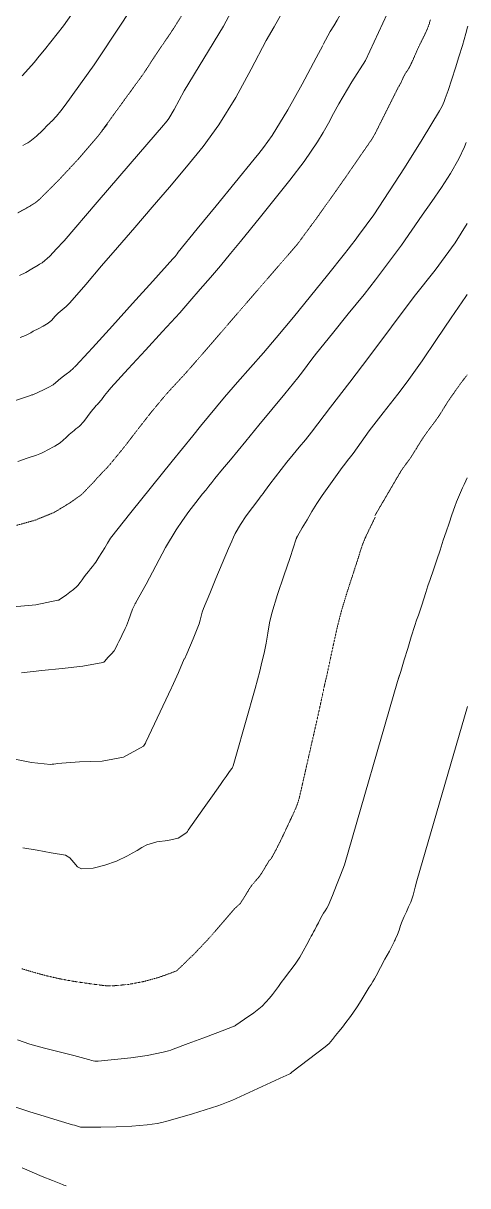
# Model space of a CAD drawing. Header units: inches. Extents: x 2775 to 10242, y 1417 to 8468.
# Drawn here: x 9331 to 10241, y 1419 to 3798 of the extents above; entities that cross this region are included whole.
import ezdxf

# ---------------------------------------------------------------- set-up
doc = ezdxf.new("R2010")
doc.units = ezdxf.units.IN
doc.header["$LTSCALE"] = 0.5
doc.header["$MEASUREMENT"] = 0
doc.linetypes.add('HIDDEN', pattern=[0.375, 0.25, -0.125])
doc.layers.add('VX-TOPO-MAJR', color=1, linetype='HIDDEN', lineweight=20)
doc.layers.add('VX-TOPO-MINR', color=7, linetype='CONTINUOUS', lineweight=5)

msp = doc.modelspace()

# ---------------------------------------------------------------- linework, layer by layer
at = {"layer": 'VX-TOPO-MAJR'}
for points in [[(9576.6, 3694.4), (9577.3, 3695.4), (9603.3, 3735.4), (9633.6, 3779.7), (9662.2, 3824.8), (9683.7, 3873.9), (9689.9, 3909.4), (9690.9, 3945.5), (9692.9, 3981.3), (9699.4, 4023.4), (9706.6, 4065.5), (9711.9, 4107.8), (9710.3, 4148), (9710.1, 4149.9)], [(10165.2, 3806.4), (10162.7, 3798), (10159.9, 3790), (10156.6, 3782.1), (10151.5, 3771.6), (10146.4, 3761.2), (10141.3, 3750.8), (10135.1, 3737.2), (10129.2, 3723.6), (10122.9, 3710), (10119.7, 3704.5), (10116, 3699.3), (10112.6, 3693.9), (10108.3, 3685.4), (10104.4, 3676.6), (10100, 3668.2)], [(9320.1, 3410.6), (9332.7, 3417.4), (9345.1, 3424.4), (9357.1, 3432.1), (9362.1, 3436.3), (9366.9, 3440.9), (9371.5, 3445.5), (9381.6, 3455.3), (9391.5, 3465.1), (9401.4, 3475.1), (9443.9, 3520.7), (9484.5, 3568), (9576.6, 3694.4)], [(10100.8, 3671), (10051.5, 3572), (10049.1, 3567.8), (10046.6, 3563.6), (10044, 3559.5), (9989, 3480), (9933.2, 3401.3), (9892.4, 3346.1)], [(9320.1, 3410.6), (9332.7, 3417.4), (9345.1, 3424.4), (9357.1, 3432.1), (9362.1, 3436.3), (9366.9, 3440.9), (9371.5, 3445.5), (9381.6, 3455.3), (9391.5, 3465.1), (9401.4, 3475.1), (9443.9, 3520.7), (9484.5, 3568), (9502.9, 3591.4)], [(9892.4, 3346.1), (9789.4, 3227.3), (9750.5, 3182.3), (9711.7, 3137.3), (9672.7, 3092.5), (9660.2, 3078.5), (9647.5, 3064.8), (9634.8, 3051.1), (9622.2, 3037.3), (9592.9, 3002.1), (9564.7, 2966), (9536.7, 2929.7), (9507.6, 2894.3), (9501.2, 2887.2), (9494.5, 2880.3), (9487.8, 2873.4), (9481.2, 2866.4), (9478.2, 2862.6), (9450.8, 2834), (9426.9, 2817), (9394.4, 2797.2), (9354.8, 2781.1)], [(10240.4, 3078.8), (10228.7, 3063.7), (10201.1, 3024.7), (10196.7, 3017.6), (10192.3, 3010.4), (10187.9, 3003.2), (10183.4, 2996.1), (10175.6, 2984.9), (10167.4, 2974), (10159.2, 2963.1), (10151.4, 2952), (10144.6, 2941.6), (10138.1, 2931), (10131.6, 2920.3), (10124.9, 2909.9), (10119.6, 2902.4), (10114.1, 2895.1), (10108.7, 2887.7), (10103.7, 2880.1), (10050.8, 2789.8)], [(10052.3, 2787.7), (10048.9, 2781.5), (10044.2, 2771.6), (10040.9, 2764.8), (10037.6, 2758), (10034.3, 2751.2), (10031.1, 2744.3), (10026.6, 2733.4), (10022.8, 2722.3), (10019.3, 2711.1), (10015.8, 2699.8), (10004.6, 2665.6), (9993.5, 2631.4), (9983.1, 2596.9), (9974.1, 2562.1), (9966.8, 2529.1), (9959.7, 2496), (9952.7, 2463), (9948.1, 2443.8)], [(9354.8, 2781.1), (9309.5, 2768.5)], [(9948.1, 2443.8), (9945.1, 2429.4), (9942.8, 2418.7), (9940.5, 2408.1), (9938.2, 2397.5), (9935.9, 2386.9), (9932.5, 2371.7), (9929, 2356.5), (9925.6, 2341.3), (9922.1, 2326.1), (9915.7, 2297.8), (9909.3, 2269.6), (9902.9, 2241.4), (9896.4, 2213.2), (9892.5, 2200.2), (9887.4, 2187.6), (9881.7, 2175.2), (9875.8, 2162.9), (9863.1, 2135.7), (9849.9, 2109), (9839.4, 2089.3)], [(9839.4, 2089.3), (9834.3, 2083.8), (9819, 2058.2), (9813.3, 2050.3), (9806.8, 2042.9), (9800.4, 2035.5), (9794.7, 2027.7), (9792.3, 2023.8), (9790, 2019.9), (9787.7, 2016), (9785.3, 2012.1), (9780.5, 2004.4), (9775.6, 1996.7), (9764, 1986.2)], [(9764, 1986.2), (9713.3, 1927.4), (9713.3, 1927.4), (9682.3, 1894.6), (9645.5, 1859), (9639.4, 1856.4), (9608.8, 1845.4), (9578, 1836.9), (9546.9, 1831), (9515.5, 1828.1), (9509.5, 1828), (9503.4, 1828.1), (9497.4, 1828.5), (9491.3, 1829.2), (9462.8, 1833), (9434.6, 1837.1), (9406.6, 1842.2), (9378.7, 1848.6), (9353.2, 1855.5), (9327.9, 1863)]]:
    msp.add_lwpolyline(points, dxfattribs=at)
at = {"layer": 'VX-TOPO-MINR'}
for points in [[(9945.4, 3754.8), (9959.9, 3781.7), (9966.9, 3793.4), (9974.1, 3804.9), (9980.5, 3816.9), (9984.8, 3829.7), (9985.7, 3836.5), (9985.9, 3843.3), (9985.7, 3850.2), (9985.7, 3857), (9988.4, 3894.9), (9991.9, 3932.8), (9994.3, 3970.6), (9993.7, 4008.1), (9993.1, 4011.6), (9991.8, 4014.9), (9990.4, 4018.3), (9989.2, 4021.7), (9986.6, 4030.6), (9984.1, 4039.5), (9981.5, 4048.5), (9978.9, 4057.4), (9971.6, 4082.3), (9967.9, 4094.5)], [(9320, 2901.7), (9338.7, 2907.9), (9345.2, 2910.1), (9351.7, 2912.3), (9358.2, 2914.6), (9364.6, 2917), (9369.8, 2919.2), (9374.9, 2921.7), (9380, 2924.3), (9385, 2927), (9390.4, 2929.9), (9395.9, 2932.8), (9401.1, 2935.9), (9406.2, 2939.4), (9412.7, 2944.9), (9419, 2950.6), (9425.2, 2956.4), (9431.5, 2962), (9435.1, 2965), (9438.8, 2967.9), (9442.5, 2970.9), (9446, 2974), (9454.7, 2983.3), (9462.5, 2993.4), (9470.1, 3003.6), (9478.2, 3013.4), (9479.7, 3015), (9481.2, 3016.6), (9482.8, 3018.2), (9484.2, 3019.8), (9490.9, 3027.9), (9497.4, 3036.2), (9503.8, 3044.5), (9510.6, 3052.5), (9545.5, 3091.1), (9581, 3129.2), (9616.4, 3167.3), (9651.3, 3205.9), (9672.4, 3229.9), (9693.4, 3253.9), (9714.3, 3278), (9735, 3302.2), (9755.7, 3327), (9776.2, 3352), (9796.6, 3377.2), (9816.9, 3402.3), (9847.2, 3439.7), (9877.2, 3477.4), (9906.2, 3515.8), (9933.5, 3555.5), (9945.2, 3574.7), (9956.2, 3594.2), (9966.7, 3614), (9977.4, 3633.8), (10004.2, 3678.3), (10032, 3722.4), (10085.1, 3836.8)], [(10241.5, 3792.3), (10240.9, 3790.2), (10237.5, 3777.8), (10234.1, 3765.4), (10230.5, 3753.1), (10223.5, 3730), (10216.2, 3707), (10208.7, 3684), (10201.2, 3661), (10199.3, 3655.4), (10197.4, 3649.7), (10195.4, 3644.1), (10193.3, 3638.5), (10191.2, 3633.5), (10188.8, 3628.6), (10186.1, 3623.8), (10183.4, 3619.1), (10148, 3560.3), (10111.9, 3502.2), (10048.8, 3406.4)], [(9305, 3022.9), (9345.6, 3036.4), (9347.2, 3037), (9348.7, 3037.5), (9350.2, 3038), (9351.7, 3038.6), (9362, 3043), (9372.1, 3047.9), (9382, 3053.1), (9391.9, 3058.4), (9392.3, 3058.6), (9392.7, 3058.9), (9393.2, 3059.1), (9393.6, 3059.4), (9396.1, 3061.5), (9398.5, 3063.7), (9400.9, 3065.9), (9403.3, 3068.1), (9410.9, 3074.1), (9418.7, 3079.9), (9426.4, 3085.9), (9433.6, 3092.3), (9434.8, 3093.6), (9436, 3094.8), (9437.2, 3096.1), (9438.4, 3097.3), (9446.9, 3106.4), (9455.4, 3115.6), (9463.9, 3124.7), (9472.4, 3133.9), (9513.7, 3179.3), (9554.9, 3224.8), (9596, 3270.4), (9637.2, 3315.9), (9637.8, 3316.6), (9638.3, 3317.2), (9638.9, 3317.9), (9639.5, 3318.5), (9641.8, 3321.2), (9644, 3324), (9646.2, 3326.8), (9648.4, 3329.6), (9687.2, 3377.4), (9726.2, 3425), (9765.2, 3472.6), (9804.1, 3520.3), (9813.6, 3532.1), (9823.1, 3544), (9832.2, 3556.2), (9840.8, 3568.7), (9872.6, 3620.9), (9902.3, 3674.1), (9931, 3727.9), (9944.5, 3753.1)], [(10238.3, 3554.1), (10234.9, 3545.4), (10223.2, 3521.1), (10206, 3491.1), (10187.4, 3462.1), (10168, 3433.7), (10148.2, 3405.5), (10126.9, 3374.7), (10105.6, 3344), (10052.3, 3273.3)], [(10048.8, 3406.4), (10017.9, 3364), (10010.8, 3354.5), (10003.6, 3345.1), (9996.3, 3335.7), (9988.9, 3326.4), (9954.3, 3283), (9919.6, 3239.8), (9884.6, 3196.9), (9849.2, 3154.2), (9822.9, 3123.8), (9796.2, 3093.8), (9769.5, 3063.7), (9743.3, 3033.3), (9726.8, 3013.6), (9710.5, 2993.8), (9694.2, 2974), (9678, 2954.2), (9635.6, 2902), (9593.5, 2849.7), (9551.5, 2797.2), (9509.6, 2744.7), (9509.5, 2744.7), (9509.5, 2744.6), (9509.5, 2744.6), (9509.5, 2744.5), (9509.4, 2744.5), (9509.4, 2744.4), (9509.3, 2744.3), (9509.3, 2744.3), (9503.5, 2734.5), (9497.8, 2724.8), (9491.9, 2715.2), (9486, 2705.5), (9483.8, 2702.1), (9481.6, 2698.6), (9479.3, 2695.3), (9476.9, 2691.9), (9472.8, 2686.7), (9468.7, 2681.5), (9464.5, 2676.4), (9460.4, 2671.2), (9455.9, 2665.3), (9451.6, 2659.4), (9447.2, 2653.4), (9442.6, 2647.6), (9440.6, 2645.4), (9438.3, 2643.3), (9435.9, 2641.3), (9433.5, 2639.4), (9426.6, 2634), (9419.5, 2628.7), (9412.3, 2623.7), (9404.9, 2618.7), (9404.2, 2618.2), (9403.5, 2617.8), (9402.7, 2617.5), (9402, 2617.2), (9356.4, 2607.7), (9309.9, 2603.6)], [(10240.4, 3388.8), (10215.9, 3348.8), (10174.8, 3293.2), (10132, 3238.9), (10038.7, 3115.1)], [(10052.3, 3273.3), (10029.5, 3243.3), (9996.8, 3203.4), (9964.1, 3163.7), (9931.9, 3123.4), (9922.2, 3110.7), (9912.6, 3097.9), (9903, 3085.2), (9893.1, 3072.7), (9866.6, 3040.2), (9840, 3007.8), (9813.4, 2975.4), (9786.8, 2943), (9771, 2923.8), (9755.2, 2904.6), (9739.3, 2885.4), (9723.5, 2866.3), (9717.2, 2858.4), (9710.8, 2850.6), (9704.6, 2842.7), (9698.3, 2834.9), (9684.2, 2817.1), (9670.3, 2799.1), (9657, 2780.7), (9644.4, 2761.8), (9622.6, 2725.2), (9602.4, 2687.8), (9582.4, 2650.1), (9561.6, 2613), (9561.5, 2612.8), (9561.4, 2612.6), (9561.3, 2612.4), (9561.2, 2612.2), (9560.8, 2611.7), (9560.5, 2611.2), (9560.1, 2610.7), (9559.8, 2610.2), (9554.7, 2599.1), (9550.6, 2587.6), (9546.7, 2576), (9542.1, 2564.7), (9539.8, 2559.8), (9537.4, 2555), (9535.1, 2550.1), (9532.7, 2545.2), (9529.8, 2539.2), (9526.9, 2533.2), (9524, 2527.1), (9521.1, 2521.1), (9516.8, 2514), (9511.4, 2507.6), (9505.6, 2501.5), (9499.8, 2495.3), (9498.5, 2493.6), (9497.3, 2491.9), (9495.8, 2490.4), (9494.1, 2489.6), (9452.6, 2482.6), (9410.8, 2477.6), (9369, 2473.4), (9327.2, 2468.5)], [(10068.4, 3000.9), (10098.2, 3039), (10117.3, 3064.4), (10147.8, 3107.7), (10177.7, 3151.4), (10207.4, 3195.2), (10237.4, 3238.8), (10240.4, 3243)], [(10038.7, 3115.1), (9999.7, 3063.8), (9960.6, 3012.6), (9921.4, 2961.5), (9909.1, 2946), (9896.3, 2930.8), (9883.6, 2915.5), (9871.1, 2900.1), (9859.4, 2885.1), (9847.8, 2870.1), (9836.3, 2855), (9824.8, 2839.9), (9822, 2836), (9819.1, 2832.1), (9816.2, 2828.3), (9813.4, 2824.4), (9800.5, 2807.2), (9787.7, 2790), (9775.6, 2772.3), (9764.9, 2753.8), (9761.3, 2746.2), (9757.9, 2738.5), (9754.7, 2730.7), (9751.5, 2723), (9738.5, 2692.4), (9725.6, 2661.9), (9712.8, 2631.3), (9700.3, 2600.6), (9697.7, 2592.8), (9695.6, 2584.9), (9693.6, 2576.9), (9691.1, 2569.1), (9678.9, 2538.3), (9666.1, 2507.8), (9661.4, 2496.8)], [(9806.1, 2437), (9810.7, 2454.1), (9815.3, 2472.4), (9819.7, 2490.7), (9824.1, 2509.1), (9828.3, 2529.6), (9831.7, 2550.2), (9835.4, 2570.8), (9840.2, 2591.2), (9851.9, 2629.4), (9864.7, 2667.3), (9877.7, 2705.1), (9890.2, 2743.1), (9890.4, 2743.6), (9890.6, 2744.2), (9890.7, 2744.8), (9890.9, 2745.3), (9891, 2745.5), (9891, 2745.6), (9891.1, 2745.8), (9891.2, 2746), (9891.6, 2746.6), (9891.9, 2747.2), (9892.3, 2747.9), (9892.7, 2748.5), (9902.5, 2765.3), (9912.2, 2782), (9922.1, 2798.7), (9932.1, 2815.3), (9934.9, 2819.6), (9937.7, 2823.7), (9940.6, 2827.8), (9943.5, 2831.9), (9953.6, 2846.2), (9963.7, 2860.5), (9973.9, 2874.8), (9984.2, 2888.9), (9989.7, 2896.2), (9995.3, 2903.4), (10000.9, 2910.6), (10006.4, 2917.8), (10014.8, 2929.3), (10023.1, 2940.8), (10031.4, 2952.4), (10039.8, 2963.9), (10068.4, 3000.9)], [(10240.4, 2867.7), (10237.5, 2861.5), (10234.3, 2854.4), (10231, 2847.3), (10226.7, 2838), (10222.5, 2828.6), (10218.5, 2819.1), (10214.9, 2809.5), (10209, 2792.2), (10203.1, 2774.8), (10197.2, 2757.5), (10191.4, 2740.1), (10184.6, 2720), (10177.8, 2699.9), (10171, 2679.7), (10164.3, 2659.6), (10160, 2646.6), (10155.9, 2633.5), (10151.8, 2620.4), (10147.6, 2607.3), (10144, 2597), (10140.2, 2586.6), (10136.4, 2576.3), (10132.8, 2565.9), (10125.5, 2542.4), (10118.5, 2518.7), (10111.5, 2495.1), (10104.1, 2471.5), (10097.5, 2451.3)], [(10240.4, 2867.7), (10237.5, 2861.5), (10234.3, 2854.4), (10231, 2847.3), (10226.7, 2838), (10222.5, 2828.6), (10218.5, 2819.1), (10214.9, 2809.5), (10209, 2792.2), (10203.1, 2774.8), (10197.2, 2757.5), (10191.4, 2740.1), (10184.6, 2720), (10177.8, 2699.9), (10171, 2679.7), (10164.3, 2659.6), (10160, 2646.6), (10155.9, 2633.5), (10151.8, 2620.4), (10147.6, 2607.3), (10144, 2597), (10140.2, 2586.6), (10136.4, 2576.3), (10132.8, 2565.9), (10125.5, 2542.4), (10118.5, 2518.7), (10111.5, 2495.1), (10104.1, 2471.5), (10099.1, 2456)], [(9660.8, 2497.1), (9648.9, 2469.7), (9635.2, 2439.6), (9634.5, 2438.1)], [(10097.5, 2451.3), (9989.1, 2076), (9980.9, 2054.9), (9972.6, 2033.8), (9964.1, 2012.7), (9955.3, 1991.8), (9952.6, 1986.7), (9949.4, 1981.8), (9946.1, 1977), (9943.1, 1972), (9939.3, 1964.6), (9935.6, 1957.3), (9931.8, 1949.9), (9928, 1942.6), (9925.7, 1938.3), (9923.4, 1934), (9921, 1929.6), (9918.7, 1925.3), (9911.7, 1912.3), (9904.6, 1899.3), (9897.2, 1886.6), (9889, 1874.3), (9881.7, 1864.3), (9874.3, 1854.4), (9866.8, 1844.5), (9859.4, 1834.6), (9853.5, 1826.6), (9847.6, 1818.6), (9841.6, 1810.6), (9835.6, 1802.7), (9820.4, 1786.7), (9802.9, 1772.9), (9784.4, 1760.1), (9766.1, 1747.2), (9765.8, 1746.9), (9765.5, 1746.7), (9765.2, 1746.5), (9764.9, 1746.3), (9763.5, 1745.7), (9762.2, 1745.2), (9760.8, 1744.7), (9759.4, 1744.2), (9729.2, 1732.7), (9698.9, 1721.1), (9668.6, 1709.7), (9638.3, 1698.2), (9633.3, 1696.4), (9628.2, 1694.8), (9623, 1693.3), (9617.8, 1692), (9584.6, 1685.6), (9551.3, 1680.9), (9517.9, 1677.3), (9484.4, 1674.1), (9482.8, 1673.9), (9481.1, 1673.7), (9479.4, 1673.6), (9477.8, 1673.8), (9474.3, 1674.6), (9471, 1675.5), (9467.6, 1676.4), (9464.3, 1677.3), (9434.2, 1685.1), (9404.1, 1692.8), (9374.1, 1700.7), (9344.1, 1708.9), (9319.3, 1717.3)], [(9634.5, 2438.1), (9582.1, 2326.6), (9581, 2324.7), (9580, 2322.7), (9578.9, 2320.7), (9577.3, 2318.9), (9536.5, 2295.9), (9492.2, 2287.9), (9446.4, 2286.4), (9401, 2283.2), (9397.4, 2282.6), (9393.7, 2282), (9390.1, 2281.5), (9386.4, 2281.3), (9348, 2284.9), (9309.9, 2292.6)], [(9330, 2110.3), (9359.2, 2105.4), (9388.3, 2100.6), (9417.3, 2095.4), (9426.6, 2090), (9434.2, 2080.8), (9441.7, 2071.9), (9450.5, 2067.7), (9473.8, 2069.1), (9497.9, 2074.7), (9521.8, 2083.4), (9544.4, 2093.9), (9554.3, 2099.4), (9564.1, 2105.3), (9573.9, 2111.2), (9583.8, 2116.5), (9604.5, 2122.7), (9626.9, 2125.7), (9648.2, 2130.5), (9665.7, 2142), (9666.5, 2143.1), (9667.2, 2144.2), (9667.8, 2145.4), (9668.5, 2146.5), (9685.1, 2169.9), (9701.7, 2193.4), (9718.3, 2216.9), (9734.9, 2240.3), (9740.6, 2248.4), (9746.4, 2256.4), (9752.1, 2264.5), (9757.8, 2272.5), (9758.7, 2273.9), (9759.6, 2275.3), (9760.3, 2276.7), (9760.8, 2278.2), (9762.2, 2283), (9763.6, 2287.8), (9765, 2292.6), (9766.4, 2297.4), (9806.1, 2437)], [(10240.7, 2399.6), (10137.1, 2043.2), (10134, 2029.9), (10129.6, 2013.6), (10124.6, 1999.2), (10120.3, 1989.5), (10115.7, 1979.8), (10111.2, 1970.1), (10107, 1960.3), (10103.7, 1951.3), (10100.7, 1942.2), (10097.5, 1933.2), (10093.7, 1924.4), (10092.8, 1922.4), (10091.7, 1920.4), (10090.7, 1918.4), (10089.7, 1916.4), (10080.8, 1899.3), (10071.9, 1882.3), (10062.9, 1865.3), (10053.7, 1848.4), (10050.3, 1842.5), (10046.8, 1836.7), (10043.3, 1830.9), (10039.8, 1825.2), (10031.5, 1811.7), (10023.1, 1798.3), (10014.6, 1785.1), (10005.9, 1771.9), (9999.1, 1762.3), (9991.9, 1752.9), (9984.6, 1743.7), (9977.2, 1734.6), (9970.7, 1726.2), (9964.1, 1717.9), (9957.2, 1710), (9949.4, 1703), (9932.5, 1690), (9915.4, 1677.1), (9898.4, 1664.2), (9881.3, 1651.3), (9880.3, 1650.4), (9879.3, 1649.5), (9878.2, 1648.7), (9877.1, 1648), (9874, 1646.6), (9870.9, 1645.2), (9867.8, 1643.8), (9864.7, 1642.4), (9838, 1630.1), (9811.3, 1617.9), (9784.6, 1605.7), (9757.9, 1593.5), (9750.9, 1590.5), (9743.9, 1587.8), (9736.8, 1585.2), (9729.6, 1582.7), (9703.7, 1573.9), (9677.6, 1565.8), (9651.4, 1558.2), (9624.9, 1551), (9615, 1548.5), (9605, 1546.4), (9595, 1544.6), (9584.9, 1543.2), (9553.3, 1540.5), (9521.5, 1539.1), (9489.7, 1538.5), (9457.8, 1538.5), (9455.3, 1538.4), (9452.9, 1538.4), (9450.4, 1538.6), (9448, 1539), (9443.8, 1540.1), (9439.7, 1541.3), (9435.7, 1542.5), (9431.6, 1543.8), (9402.5, 1552.5), (9373.5, 1561.2), (9344.4, 1570.2), (9315.5, 1579.5)], [(9989.1, 2076), (9989.1, 2076), (9980.9, 2054.9), (9972.6, 2033.8), (9964.1, 2012.7), (9955.3, 1991.8), (9952.6, 1986.7), (9949.4, 1981.8), (9946.1, 1977), (9943.1, 1972), (9939.3, 1964.6), (9935.6, 1957.3), (9931.8, 1949.9), (9928, 1942.6), (9925.7, 1938.3), (9923.4, 1934), (9921, 1929.6), (9918.7, 1925.3), (9911.7, 1912.3), (9904.6, 1899.3), (9897.2, 1886.6), (9889, 1874.3), (9881.7, 1864.3), (9874.3, 1854.4), (9866.8, 1844.5), (9859.4, 1834.6), (9853.5, 1826.6), (9847.6, 1818.6), (9841.6, 1810.6), (9835.6, 1802.7), (9820.4, 1786.7), (9802.9, 1772.9), (9784.4, 1760.1), (9766.1, 1747.2), (9765.8, 1746.9), (9765.5, 1746.7), (9765.2, 1746.5), (9764.9, 1746.3), (9763.5, 1745.7), (9762.2, 1745.2), (9760.8, 1744.7), (9759.4, 1744.2), (9729.2, 1732.7), (9698.9, 1721.1), (9668.6, 1709.7), (9638.3, 1698.2), (9633.3, 1696.4), (9628.2, 1694.8), (9623, 1693.3), (9617.8, 1692), (9584.6, 1685.6), (9551.3, 1680.9), (9517.9, 1677.3), (9484.4, 1674.1), (9482.8, 1673.9), (9481.1, 1673.7), (9479.4, 1673.6), (9477.8, 1673.8), (9474.3, 1674.6), (9471, 1675.5), (9467.6, 1676.4), (9464.3, 1677.3), (9434.2, 1685.1), (9404.1, 1692.8), (9374.1, 1700.7), (9344.1, 1708.9), (9319.3, 1717.3)], [(9418.8, 1418.8), (9416.4, 1419.4), (9414, 1420.3), (9411.6, 1421.2), (9390.6, 1429.4), (9369.8, 1437.8), (9349.1, 1446.4), (9328.4, 1455.3)]]:
    msp.add_lwpolyline(points, dxfattribs=at)
at = {"layer": 'VX-TOPO-MINR', "ltscale": 50}
for points in [[(9330.3, 3548.1), (9335.1, 3550.8), (9340, 3553.5), (9344.6, 3556.5), (9357.8, 3567.4), (9370.1, 3579.2), (9382.2, 3591.3), (9384.5, 3593.6), (9386.8, 3595.8), (9389.1, 3598.1), (9398.8, 3608.5), (9408.1, 3619.4), (9417, 3630.6), (9476.4, 3713.5), (9532.7, 3798.4), (9588.4, 3884)], [(9323.5, 3281.9), (9336.4, 3288.4), (9348.7, 3296), (9361.1, 3303.5), (9363.9, 3305), (9366.8, 3306.4), (9369.5, 3308), (9385.2, 3321.5), (9399.2, 3336.8), (9413.5, 3351.8), (9413.6, 3351.9), (9413.6, 3352), (9413.7, 3352.1), (9414.1, 3352.5), (9414.5, 3352.9), (9414.8, 3353.4), (9482.5, 3432.1), (9550.2, 3510.8), (9617.9, 3589.6), (9621.7, 3594), (9625.5, 3598.6), (9628.9, 3603.4), (9639.8, 3622.1), (9650.3, 3641.1), (9660.7, 3660.1), (9700.7, 3726.4), (9741.1, 3792.6), (9777.9, 3861.8)], [(9328.7, 3691), (9341.8, 3705.1), (9352.9, 3717.8), (9363.8, 3730.8), (9374.5, 3744), (9413.3, 3793.4), (9449.3, 3844.7)], [(9324.3, 3155), (9335.8, 3159.1), (9341, 3161.8), (9346.1, 3164.9), (9351.1, 3167.9), (9361.4, 3173.2), (9371.9, 3178.4), (9381.9, 3184.3), (9389.3, 3190.7), (9395.9, 3198), (9402.7, 3205.1), (9410.7, 3212), (9418.8, 3218.8), (9426.3, 3226.2), (9459, 3263.8), (9491.5, 3301.6), (9524, 3339.3), (9559.6, 3380.6), (9595, 3421.9), (9630.5, 3463.2), (9665.5, 3504.4), (9699.5, 3546.5), (9731.4, 3590.3), (9766.1, 3646.5), (9797.5, 3704.5), (9828.4, 3763), (9844.8, 3791.1), (9860.4, 3819.4)]]:
    msp.add_lwpolyline(points, dxfattribs=at)

doc.saveas('drawing.dxf')
